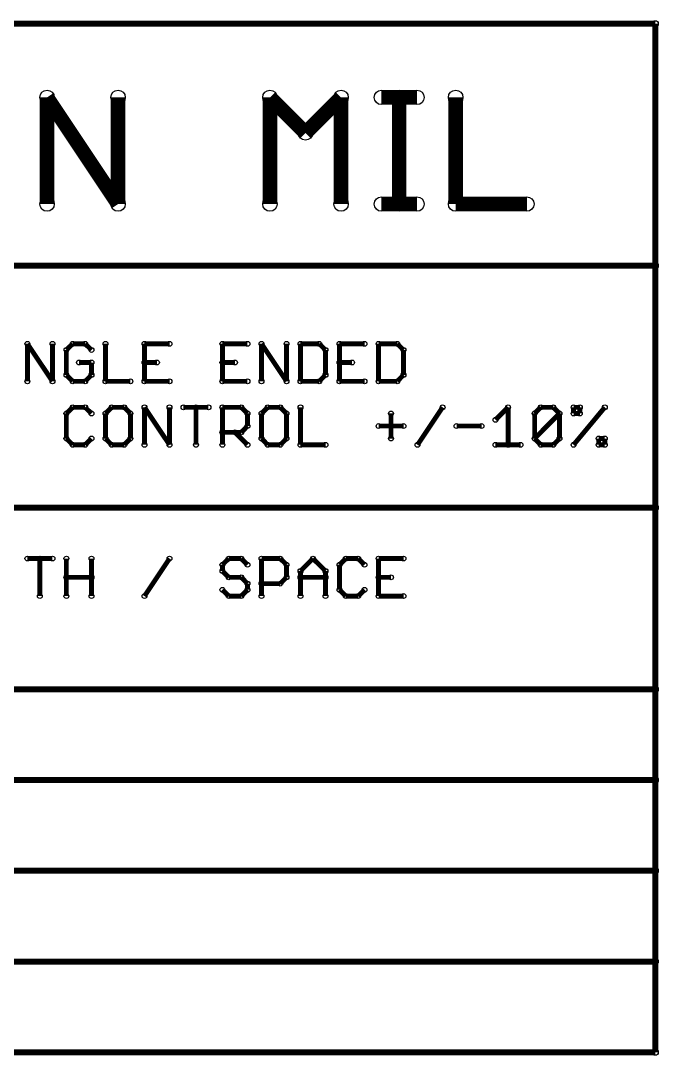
# Model space of a CAD drawing. Extents: x 0 to 126, y 0 to 22.
# Drawn here: x 112.54 to 125.92, y 0.58 to 22.3 of the extents above; entities that cross this region are included whole.
import ezdxf

# ---------------------------------------------------------------- set-up
doc = ezdxf.new("R2010")
doc.units = 0
doc.layers.get('0').update_dxf_attribs({"linetype": 'CONTINUOUS'})
doc.layers.add('SEEEDSTUDIOXIAONRF52840V1_1_GTO', color=10, linetype='CONTINUOUS')

# ---------------------------------------------------------------- blocks, each defined once
blk = doc.blocks.new('ROUND_17')
blk.add_circle((0, 0), 0.152)
blk = doc.blocks.new('ROUND_13')
blk.add_circle((0, 0), 0.0508)
blk = doc.blocks.new('ROUND_3')
blk.add_circle((0, 0), 0.0635)

msp = doc.modelspace()

# ---------------------------------------------------------------- linework, layer by layer
at = {"layer": 'SEEEDSTUDIOXIAONRF52840V1_1_GTO'}
for points, const_width in [([(125.857, 22.2377), (31.877, 22.2377)], 0.127), ([(125.857, 17.1577), (125.857, 22.2377)], 0.127), ([(113.0935, 20.69084), (114.58448, 18.4531)], 0.3048), ([(113.0935, 20.69084), (113.0935, 18.4531)], 0.3048), ([(114.58448, 18.4531), (114.58448, 20.69084)], 0.3048), ([(117.77218, 18.4531), (117.77218, 20.69084)], 0.3048), ([(117.77218, 20.69084), (118.5164, 19.94408)], 0.3048), ([(118.5164, 19.94408), (119.26316, 20.69084)], 0.3048), ([(119.26316, 20.69084), (119.26316, 18.4531)], 0.3048), ([(120.11152, 20.69084), (120.85574, 20.69084)], 0.3048), ([(120.48236, 18.4531), (120.48236, 20.69084)], 0.3048), ([(121.66854, 20.69084), (121.66854, 18.4531)], 0.3048), ([(120.11152, 18.4531), (120.85574, 18.4531)], 0.3048), ([(121.66854, 18.4531), (123.16206, 18.4531)], 0.3048), ([(104.267, 17.1577), (125.857, 17.1577)], 0.127), ([(125.857, 17.1577), (125.857, 12.0777)], 0.127), ([(112.68202, 15.5194), (113.2078, 14.732)], 0.1016), ([(112.68202, 14.732), (112.68202, 15.5194)], 0.1016), ([(113.2078, 14.732), (113.2078, 15.5194)], 0.1016), ([(113.63198, 15.5194), (113.4999, 15.38986)], 0.1016), ([(113.4999, 15.38986), (113.4999, 14.86408)], 0.1016), ([(113.8936, 15.5194), (113.63198, 15.5194)], 0.1016), ([(114.02568, 15.38986), (113.8936, 15.5194)], 0.1016), ([(114.32032, 15.5194), (114.32032, 14.732)], 0.1016), ([(115.1382, 14.732), (115.1382, 15.5194)], 0.1016), ([(115.1382, 15.5194), (115.66398, 15.5194)], 0.1016), ([(117.29974, 15.5194), (116.77396, 15.5194)], 0.1016), ([(116.77396, 15.5194), (116.77396, 14.732)], 0.1016), ([(117.59438, 15.5194), (118.12016, 14.732)], 0.1016), ([(117.59438, 14.732), (117.59438, 15.5194)], 0.1016), ([(118.12016, 14.732), (118.12016, 15.5194)], 0.1016), ([(118.80596, 15.5194), (118.41226, 15.5194)], 0.1016), ([(118.41226, 15.5194), (118.41226, 14.732)], 0.1016), ([(118.93804, 15.38986), (118.80596, 15.5194)], 0.1016), ([(118.93804, 14.86408), (118.93804, 15.38986)], 0.1016), ([(119.75592, 15.5194), (119.23014, 15.5194)], 0.1016), ([(119.23014, 15.5194), (119.23014, 14.732)], 0.1016), ([(120.44426, 15.5194), (120.05056, 15.5194)], 0.1016), ([(120.05056, 15.5194), (120.05056, 14.732)], 0.1016), ([(120.5738, 15.38986), (120.44426, 15.5194)], 0.1016), ([(120.5738, 14.86408), (120.5738, 15.38986)], 0.1016), ([(114.02568, 15.1257), (113.76406, 15.1257)], 0.1016), ([(114.02568, 14.86408), (114.02568, 15.1257)], 0.1016), ([(115.39982, 15.1257), (115.1382, 15.1257)], 0.1016), ([(117.03812, 15.1257), (116.77396, 15.1257)], 0.1016), ([(119.4943, 15.1257), (119.23014, 15.1257)], 0.1016), ([(113.4999, 14.86408), (113.63198, 14.732)], 0.1016), ([(113.63198, 14.732), (113.8936, 14.732)], 0.1016), ([(113.8936, 14.732), (114.02568, 14.86408)], 0.1016), ([(114.32032, 14.732), (114.84356, 14.732)], 0.1016), ([(115.66398, 14.732), (115.1382, 14.732)], 0.1016), ([(116.77396, 14.732), (117.29974, 14.732)], 0.1016), ([(118.41226, 14.732), (118.80596, 14.732)], 0.1016), ([(118.80596, 14.732), (118.93804, 14.86408)], 0.1016), ([(119.23014, 14.732), (119.75592, 14.732)], 0.1016), ([(120.05056, 14.732), (120.44426, 14.732)], 0.1016), ([(120.44426, 14.732), (120.5738, 14.86408)], 0.1016), ([(113.63198, 14.1859), (113.4999, 14.05636)], 0.1016), ([(113.8936, 14.1859), (113.63198, 14.1859)], 0.1016), ([(114.02568, 14.05636), (113.8936, 14.1859)], 0.1016), ([(114.44986, 14.1859), (114.32032, 14.05636)], 0.1016), ([(114.71402, 14.1859), (114.44986, 14.1859)], 0.1016), ([(114.84356, 14.05636), (114.71402, 14.1859)], 0.1016), ([(115.1382, 13.3985), (115.1382, 14.1859)], 0.1016), ([(115.1382, 14.1859), (115.66398, 13.3985)], 0.1016), ([(115.66398, 13.3985), (115.66398, 14.1859)], 0.1016), ([(115.95608, 14.1859), (116.48186, 14.1859)], 0.1016), ([(116.22024, 14.1859), (116.22024, 13.3985)], 0.1016), ([(116.77396, 13.3985), (116.77396, 14.1859)], 0.1016), ([(116.77396, 14.1859), (117.1702, 14.1859)], 0.1016), ([(117.1702, 14.1859), (117.29974, 14.05636)], 0.1016), ([(117.72392, 14.1859), (117.59438, 14.05636)], 0.1016), ([(117.98808, 14.1859), (117.72392, 14.1859)], 0.1016), ([(118.12016, 14.05636), (117.98808, 14.1859)], 0.1016), ([(118.41226, 13.3985), (118.41226, 14.1859)], 0.1016), ([(120.86844, 13.3985), (121.39422, 14.1859)], 0.1016), ([(122.5042, 13.92428), (122.76836, 14.1859)], 0.1016), ([(122.76836, 14.1859), (122.76836, 13.3985)], 0.1016), ([(123.32462, 14.05636), (123.45416, 14.1859)], 0.1016), ([(123.45416, 14.1859), (123.71832, 14.1859)], 0.1016), ([(123.71832, 14.1859), (123.84786, 14.05636)], 0.1016), ([(124.1425, 14.05636), (124.1425, 14.1859)], 0.1016), ([(124.1425, 14.1859), (124.27458, 14.1859)], 0.1016), ([(124.1425, 13.3985), (124.79782, 14.1859)], 0.1016), ([(124.27458, 14.1859), (124.27458, 14.05636)], 0.1016), ([(113.4999, 14.05636), (113.4999, 13.53058)], 0.1016), ([(114.32032, 14.05636), (114.32032, 13.53058)], 0.1016), ([(114.84356, 13.53058), (114.84356, 14.05636)], 0.1016), ([(117.29974, 14.05636), (117.29974, 13.7922)], 0.1016), ([(117.59438, 14.05636), (117.59438, 13.53058)], 0.1016), ([(118.12016, 13.53058), (118.12016, 14.05636)], 0.1016), ([(120.31218, 13.53058), (120.31218, 14.05636)], 0.1016), ([(123.32462, 13.53058), (123.84786, 14.05636)], 0.1016), ([(123.32462, 13.53058), (123.32462, 14.05636)], 0.1016), ([(123.84786, 14.05636), (123.84786, 13.53058)], 0.1016), ([(124.27458, 14.05636), (124.1425, 14.05636)], 0.1016), ([(117.1702, 13.66012), (116.77396, 13.66012)], 0.1016), ([(117.03812, 13.66012), (117.29974, 13.3985)], 0.1016), ([(117.29974, 13.7922), (117.1702, 13.66012)], 0.1016), ([(120.05056, 13.7922), (120.5738, 13.7922)], 0.1016), ([(121.68632, 13.7922), (122.2121, 13.7922)], 0.1016), ([(113.4999, 13.53058), (113.63198, 13.3985)], 0.1016), ([(113.8936, 13.3985), (114.02568, 13.53058)], 0.1016), ([(114.32032, 13.53058), (114.44986, 13.3985)], 0.1016), ([(114.71402, 13.3985), (114.84356, 13.53058)], 0.1016), ([(117.59438, 13.53058), (117.72392, 13.3985)], 0.1016), ([(117.98808, 13.3985), (118.12016, 13.53058)], 0.1016), ([(123.45416, 13.3985), (123.32462, 13.53058)], 0.1016), ([(123.84786, 13.53058), (123.71832, 13.3985)], 0.1016), ([(124.66828, 13.3985), (124.66828, 13.53058)], 0.1016), ([(124.66828, 13.53058), (124.79782, 13.53058)], 0.1016), ([(124.79782, 13.53058), (124.79782, 13.3985)], 0.1016), ([(113.63198, 13.3985), (113.8936, 13.3985)], 0.1016), ([(114.44986, 13.3985), (114.71402, 13.3985)], 0.1016), ([(117.72392, 13.3985), (117.98808, 13.3985)], 0.1016), ([(118.41226, 13.3985), (118.93804, 13.3985)], 0.1016), ([(123.02998, 13.3985), (122.5042, 13.3985)], 0.1016), ([(123.71832, 13.3985), (123.45416, 13.3985)], 0.1016), ([(124.79782, 13.3985), (124.66828, 13.3985)], 0.1016), ([(125.857, 12.0777), (46.482, 12.0777)], 0.127), ([(125.857, 12.0777), (125.857, 8.2677)], 0.127), ([(112.68202, 11.0109), (113.2078, 11.0109)], 0.1016), ([(112.94364, 10.2235), (112.94364, 11.0109)], 0.1016), ([(113.4999, 11.0109), (113.4999, 10.2235)], 0.1016), ([(114.02568, 10.2235), (114.02568, 11.0109)], 0.1016), ([(115.1382, 10.2235), (115.66398, 11.0109)], 0.1016), ([(116.90604, 11.0109), (116.77396, 10.88136)], 0.1016), ([(116.77396, 10.88136), (116.77396, 10.74928)], 0.1016), ([(117.1702, 11.0109), (116.90604, 11.0109)], 0.1016), ([(117.29974, 10.88136), (117.1702, 11.0109)], 0.1016), ([(117.98808, 11.0109), (117.59438, 11.0109)], 0.1016), ([(117.59438, 11.0109), (117.59438, 10.2235)], 0.1016), ([(118.12016, 10.88136), (117.98808, 11.0109)], 0.1016), ([(118.12016, 10.6172), (118.12016, 10.88136)], 0.1016), ([(118.41226, 10.74928), (118.67388, 11.0109)], 0.1016), ([(118.67388, 11.0109), (118.93804, 10.74928)], 0.1016), ([(119.36222, 11.0109), (119.23014, 10.88136)], 0.1016), ([(119.23014, 10.88136), (119.23014, 10.35558)], 0.1016), ([(119.62384, 11.0109), (119.36222, 11.0109)], 0.1016), ([(119.75592, 10.88136), (119.62384, 11.0109)], 0.1016), ([(120.05056, 10.2235), (120.05056, 11.0109)], 0.1016), ([(120.05056, 11.0109), (120.5738, 11.0109)], 0.1016), ([(114.02568, 10.6172), (113.4999, 10.6172)], 0.1016), ([(116.77396, 10.74928), (116.90604, 10.6172)], 0.1016), ([(116.90604, 10.6172), (117.1702, 10.6172)], 0.1016), ([(117.1702, 10.6172), (117.29974, 10.48512)], 0.1016), ([(117.98808, 10.48512), (118.12016, 10.6172)], 0.1016), ([(118.41226, 10.2235), (118.41226, 10.74928)], 0.1016), ([(118.93804, 10.6172), (118.41226, 10.6172)], 0.1016), ([(118.93804, 10.74928), (118.93804, 10.2235)], 0.1016), ([(120.31218, 10.6172), (120.05056, 10.6172)], 0.1016), ([(117.29974, 10.48512), (117.29974, 10.35558)], 0.1016), ([(117.59438, 10.48512), (117.98808, 10.48512)], 0.1016), ([(116.90604, 10.2235), (116.77396, 10.35558)], 0.1016), ([(117.1702, 10.2235), (116.90604, 10.2235)], 0.1016), ([(117.29974, 10.35558), (117.1702, 10.2235)], 0.1016), ([(119.23014, 10.35558), (119.36222, 10.2235)], 0.1016), ([(119.36222, 10.2235), (119.62384, 10.2235)], 0.1016), ([(119.62384, 10.2235), (119.75592, 10.35558)], 0.1016), ([(120.05056, 10.2235), (120.5738, 10.2235)], 0.1016), ([(125.857, 8.2677), (31.877, 8.2677)], 0.127), ([(125.857, 6.3627), (125.857, 8.2677)], 0.127), ([(31.877, 6.3627), (125.857, 6.3627)], 0.127), ([(125.857, 6.3627), (125.857, 4.4577)], 0.127), ([(125.857, 4.4577), (31.877, 4.4577)], 0.127), ([(125.857, 2.5527), (125.857, 4.4577)], 0.127), ([(31.877, 2.5527), (125.857, 2.5527)], 0.127), ([(125.857, 2.5527), (125.857, 0.6477)], 0.127), ([(125.857, 0.6477), (104.267, 0.6477)], 0.127)]:
    msp.add_lwpolyline(points, dxfattribs=dict(at, const_width=const_width))

# ---------------------------------------------------------------- block references
for name, p in [('ROUND_3', (125.857, 22.2377)), ('ROUND_17', (113.0935, 20.69084)), ('ROUND_17', (113.0935, 20.69084)), ('ROUND_17', (114.58448, 20.69084)), ('ROUND_17', (117.77218, 20.69084)), ('ROUND_17', (119.26316, 20.69084)), ('ROUND_17', (120.11152, 20.69084)), ('ROUND_17', (120.48236, 20.69084)), ('ROUND_17', (120.85574, 20.69084)), ('ROUND_17', (121.66854, 20.69084)), ('ROUND_17', (118.5164, 19.94408)), ('ROUND_17', (113.0935, 18.4531)), ('ROUND_17', (114.58448, 18.4531)), ('ROUND_17', (117.77218, 18.4531)), ('ROUND_17', (119.26316, 18.4531)), ('ROUND_17', (120.11152, 18.4531)), ('ROUND_17', (120.48236, 18.4531)), ('ROUND_17', (120.85574, 18.4531)), ('ROUND_17', (121.66854, 18.4531)), ('ROUND_17', (123.16206, 18.4531)), ('ROUND_3', (125.857, 17.1577)), ('ROUND_3', (125.857, 17.1577)), ('ROUND_13', (112.68202, 15.5194)), ('ROUND_13', (112.68202, 15.5194)), ('ROUND_13', (113.2078, 15.5194)), ('ROUND_13', (113.4999, 15.38986)), ('ROUND_13', (113.63198, 15.5194)), ('ROUND_13', (113.8936, 15.5194)), ('ROUND_13', (114.02568, 15.38986)), ('ROUND_13', (114.32032, 15.5194)), ('ROUND_13', (115.1382, 15.5194)), ('ROUND_13', (115.66398, 15.5194)), ('ROUND_13', (116.77396, 15.5194)), ('ROUND_13', (117.29974, 15.5194)), ('ROUND_13', (117.59438, 15.5194)), ('ROUND_13', (117.59438, 15.5194)), ('ROUND_13', (118.12016, 15.5194)), ('ROUND_13', (118.41226, 15.5194)), ('ROUND_13', (118.80596, 15.5194)), ('ROUND_13', (118.93804, 15.38986)), ('ROUND_13', (119.23014, 15.5194)), ('ROUND_13', (119.75592, 15.5194)), ('ROUND_13', (120.05056, 15.5194)), ('ROUND_13', (120.44426, 15.5194)), ('ROUND_13', (120.44426, 15.5194)), ('ROUND_13', (120.5738, 15.38986)), ('ROUND_13', (113.76406, 15.1257)), ('ROUND_13', (114.02568, 15.1257)), ('ROUND_13', (115.1382, 15.1257)), ('ROUND_13', (115.39982, 15.1257)), ('ROUND_13', (116.77396, 15.1257)), ('ROUND_13', (117.03812, 15.1257)), ('ROUND_13', (119.23014, 15.1257)), ('ROUND_13', (119.4943, 15.1257)), ('ROUND_13', (112.68202, 14.732)), ('ROUND_13', (113.2078, 14.732)), ('ROUND_13', (113.2078, 14.732)), ('ROUND_13', (113.4999, 14.86408)), ('ROUND_13', (113.63198, 14.732)), ('ROUND_13', (113.8936, 14.732)), ('ROUND_13', (114.02568, 14.86408)), ('ROUND_13', (114.02568, 14.86408)), ('ROUND_13', (114.32032, 14.732)), ('ROUND_13', (114.84356, 14.732)), ('ROUND_13', (115.1382, 14.732)), ('ROUND_13', (115.66398, 14.732)), ('ROUND_13', (116.77396, 14.732)), ('ROUND_13', (117.29974, 14.732)), ('ROUND_13', (117.59438, 14.732)), ('ROUND_13', (118.12016, 14.732)), ('ROUND_13', (118.12016, 14.732)), ('ROUND_13', (118.41226, 14.732)), ('ROUND_13', (118.80596, 14.732)), ('ROUND_13', (118.93804, 14.86408)), ('ROUND_13', (118.93804, 14.86408)), ('ROUND_13', (119.23014, 14.732)), ('ROUND_13', (119.75592, 14.732)), ('ROUND_13', (120.05056, 14.732)), ('ROUND_13', (120.44426, 14.732)), ('ROUND_13', (120.5738, 14.86408)), ('ROUND_13', (113.63198, 14.1859)), ('ROUND_13', (113.8936, 14.1859)), ('ROUND_13', (114.44986, 14.1859)), ('ROUND_13', (114.71402, 14.1859)), ('ROUND_13', (115.1382, 14.1859)), ('ROUND_13', (115.66398, 14.1859)), ('ROUND_13', (115.95608, 14.1859)), ('ROUND_13', (116.22024, 14.1859)), ('ROUND_13', (116.48186, 14.1859)), ('ROUND_13', (116.77396, 14.1859)), ('ROUND_13', (117.1702, 14.1859)), ('ROUND_13', (117.72392, 14.1859)), ('ROUND_13', (117.98808, 14.1859)), ('ROUND_13', (118.41226, 14.1859)), ('ROUND_13', (121.39422, 14.1859)), ('ROUND_13', (122.76836, 14.1859)), ('ROUND_13', (123.45416, 14.1859)), ('ROUND_13', (123.71832, 14.1859)), ('ROUND_13', (124.1425, 14.1859)), ('ROUND_13', (124.27458, 14.1859)), ('ROUND_13', (124.79782, 14.1859)), ('ROUND_13', (113.4999, 14.05636)), ('ROUND_13', (113.4999, 14.05636)), ('ROUND_13', (114.02568, 14.05636)), ('ROUND_13', (114.32032, 14.05636)), ('ROUND_13', (114.84356, 14.05636)), ('ROUND_13', (117.29974, 14.05636)), ('ROUND_13', (117.59438, 14.05636)), ('ROUND_13', (118.12016, 14.05636)), ('ROUND_13', (120.31218, 14.05636)), ('ROUND_13', (122.5042, 13.92428)), ('ROUND_13', (123.32462, 14.05636)), ('ROUND_13', (123.84786, 14.05636)), ('ROUND_13', (123.84786, 14.05636)), ('ROUND_13', (124.1425, 14.05636)), ('ROUND_13', (124.1425, 14.05636)), ('ROUND_13', (124.27458, 14.05636)), ('ROUND_13', (116.77396, 13.66012)), ('ROUND_13', (117.03812, 13.66012)), ('ROUND_13', (117.1702, 13.66012)), ('ROUND_13', (117.29974, 13.7922)), ('ROUND_13', (120.05056, 13.7922)), ('ROUND_13', (120.5738, 13.7922)), ('ROUND_13', (121.68632, 13.7922)), ('ROUND_13', (122.2121, 13.7922)), ('ROUND_13', (113.4999, 13.53058)), ('ROUND_13', (114.02568, 13.53058)), ('ROUND_13', (114.32032, 13.53058)), ('ROUND_13', (114.32032, 13.53058)), ('ROUND_13', (114.84356, 13.53058)), ('ROUND_13', (117.59438, 13.53058)), ('ROUND_13', (117.59438, 13.53058)), ('ROUND_13', (118.12016, 13.53058)), ('ROUND_13', (120.31218, 13.53058)), ('ROUND_13', (123.32462, 13.53058)), ('ROUND_13', (123.32462, 13.53058)), ('ROUND_13', (123.84786, 13.53058)), ('ROUND_13', (124.66828, 13.53058)), ('ROUND_13', (124.79782, 13.53058)), ('ROUND_13', (124.79782, 13.53058)), ('ROUND_13', (113.63198, 13.3985)), ('ROUND_13', (113.8936, 13.3985)), ('ROUND_13', (114.44986, 13.3985)), ('ROUND_13', (114.71402, 13.3985)), ('ROUND_13', (115.1382, 13.3985)), ('ROUND_13', (115.66398, 13.3985)), ('ROUND_13', (116.22024, 13.3985)), ('ROUND_13', (116.77396, 13.3985)), ('ROUND_13', (117.29974, 13.3985)), ('ROUND_13', (117.72392, 13.3985)), ('ROUND_13', (117.98808, 13.3985)), ('ROUND_13', (118.41226, 13.3985)), ('ROUND_13', (118.41226, 13.3985)), ('ROUND_13', (118.93804, 13.3985)), ('ROUND_13', (120.86844, 13.3985)), ('ROUND_13', (122.5042, 13.3985)), ('ROUND_13', (122.76836, 13.3985)), ('ROUND_13', (123.02998, 13.3985)), ('ROUND_13', (123.45416, 13.3985)), ('ROUND_13', (123.71832, 13.3985)), ('ROUND_13', (124.1425, 13.3985)), ('ROUND_13', (124.66828, 13.3985)), ('ROUND_13', (124.79782, 13.3985)), ('ROUND_3', (125.857, 12.0777)), ('ROUND_3', (125.857, 12.0777)), ('ROUND_13', (112.68202, 11.0109)), ('ROUND_13', (112.94364, 11.0109)), ('ROUND_13', (113.2078, 11.0109)), ('ROUND_13', (113.4999, 11.0109)), ('ROUND_13', (114.02568, 11.0109)), ('ROUND_13', (115.66398, 11.0109)), ('ROUND_13', (116.77396, 10.88136)), ('ROUND_13', (116.77396, 10.88136)), ('ROUND_13', (116.90604, 11.0109)), ('ROUND_13', (117.1702, 11.0109)), ('ROUND_13', (117.29974, 10.88136)), ('ROUND_13', (117.59438, 11.0109)), ('ROUND_13', (117.98808, 11.0109)), ('ROUND_13', (118.12016, 10.88136)), ('ROUND_13', (118.67388, 11.0109)), ('ROUND_13', (119.23014, 10.88136)), ('ROUND_13', (119.36222, 11.0109)), ('ROUND_13', (119.62384, 11.0109)), ('ROUND_13', (119.75592, 10.88136)), ('ROUND_13', (120.05056, 11.0109)), ('ROUND_13', (120.5738, 11.0109)), ('ROUND_13', (113.4999, 10.6172)), ('ROUND_13', (114.02568, 10.6172)), ('ROUND_13', (116.77396, 10.74928)), ('ROUND_13', (116.90604, 10.6172)), ('ROUND_13', (117.1702, 10.6172)), ('ROUND_13', (118.12016, 10.6172)), ('ROUND_13', (118.41226, 10.74928)), ('ROUND_13', (118.41226, 10.6172)), ('ROUND_13', (118.93804, 10.74928)), ('ROUND_13', (118.93804, 10.6172)), ('ROUND_13', (120.05056, 10.6172)), ('ROUND_13', (120.31218, 10.6172)), ('ROUND_13', (117.29974, 10.48512)), ('ROUND_13', (117.59438, 10.48512)), ('ROUND_13', (117.98808, 10.48512)), ('ROUND_13', (112.94364, 10.2235)), ('ROUND_13', (113.4999, 10.2235)), ('ROUND_13', (114.02568, 10.2235)), ('ROUND_13', (115.1382, 10.2235)), ('ROUND_13', (116.77396, 10.35558)), ('ROUND_13', (116.90604, 10.2235)), ('ROUND_13', (117.1702, 10.2235)), ('ROUND_13', (117.29974, 10.35558)), ('ROUND_13', (117.59438, 10.2235)), ('ROUND_13', (118.41226, 10.2235)), ('ROUND_13', (118.93804, 10.2235)), ('ROUND_13', (119.23014, 10.35558)), ('ROUND_13', (119.23014, 10.35558)), ('ROUND_13', (119.36222, 10.2235)), ('ROUND_13', (119.62384, 10.2235)), ('ROUND_13', (119.75592, 10.35558)), ('ROUND_13', (120.05056, 10.2235)), ('ROUND_13', (120.05056, 10.2235)), ('ROUND_13', (120.5738, 10.2235)), ('ROUND_3', (125.857, 8.2677)), ('ROUND_3', (125.857, 8.2677)), ('ROUND_3', (125.857, 6.3627)), ('ROUND_3', (125.857, 6.3627)), ('ROUND_3', (125.857, 4.4577)), ('ROUND_3', (125.857, 4.4577)), ('ROUND_3', (125.857, 2.5527)), ('ROUND_3', (125.857, 2.5527)), ('ROUND_3', (125.857, 0.6477))]:
    msp.add_blockref(name, p, dxfattribs=at)

doc.saveas('drawing.dxf')
